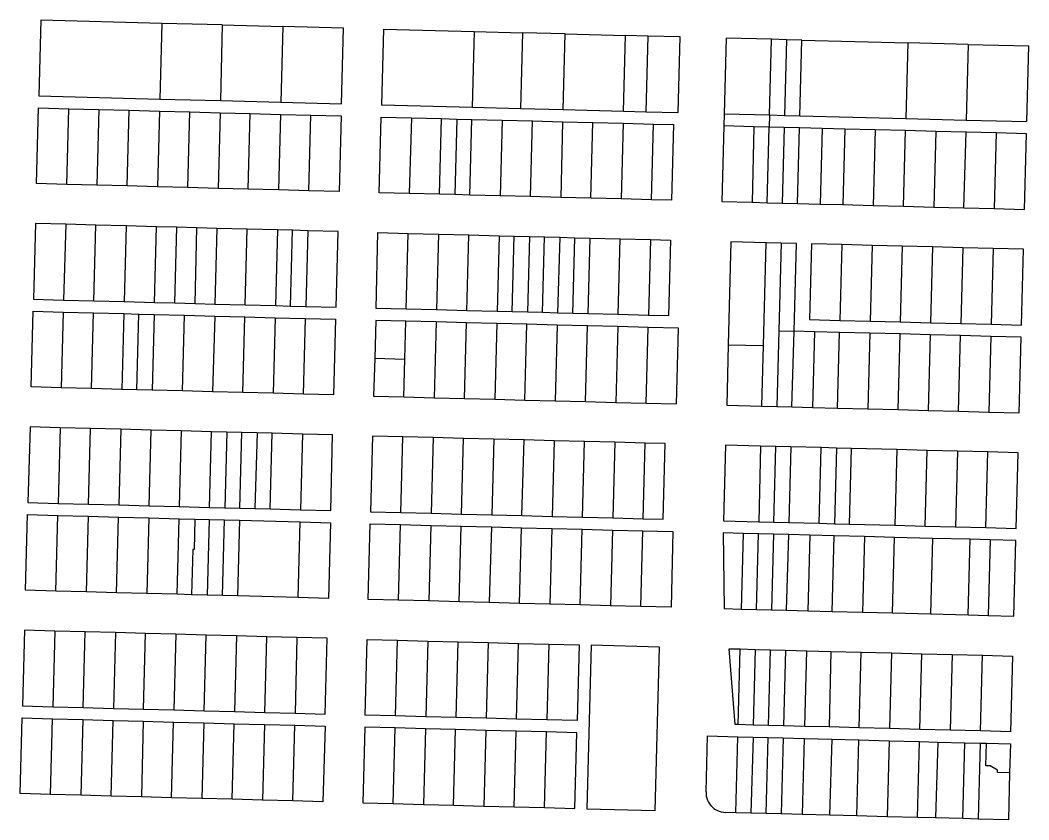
# Model space of a CAD drawing. Header units: inches. Extents: x 486468 to 494399, y 5455955 to 5460553.
# Drawn here: x 488520 to 489027, y 5456076 to 5456479 of the extents above; entities that cross this region are included whole.
import ezdxf

# ---------------------------------------------------------------- set-up
doc = ezdxf.new("R2010")
doc.units = ezdxf.units.IN
doc.header["$MEASUREMENT"] = 0
doc.layers.add('ParcelLines', color=10, linetype='Continuous')

msp = doc.modelspace()

# ---------------------------------------------------------------- linework, layer by layer
at = {"layer": 'ParcelLines', "color": 1}
for p, q in [((488530.284, 5456478.779), (488529.285, 5456440.729)), ((488591.184, 5456477.161), (488530.284, 5456478.779)), ((488591.184, 5456477.161), (488590.184, 5456439.111)), ((488621.634, 5456476.351), (488620.634, 5456438.301)), ((488621.634, 5456476.351), (488652.084, 5456475.541)), ((488652.084, 5456475.541), (488651.084, 5456437.491)), ((488682.534, 5456474.731), (488652.084, 5456475.541)), ((488681.534, 5456436.682), (488682.534, 5456474.731)), ((488702.684, 5456474.233), (488701.634, 5456436.133)), ((488702.684, 5456474.233), (488748.334, 5456473.033)), ((488748.334, 5456473.033), (488747.334, 5456434.953)), ((488748.334, 5456473.033), (488772.684, 5456472.403)), ((488772.684, 5456472.403), (488771.684, 5456434.323)), ((488794.033, 5456471.843), (488772.684, 5456472.403)), ((488793.034, 5456433.774), (488794.033, 5456471.843)), ((488794.033, 5456471.843), (488824.483, 5456471.045)), ((488835.733, 5456470.755), (488824.483, 5456471.045)), ((488835.733, 5456470.755), (488834.734, 5456432.695)), ((488851.915, 5456470.329), (488835.733, 5456470.755)), ((488850.865, 5456432.281), (488851.915, 5456470.329)), ((488875.033, 5456469.735), (488874.013, 5456431.685)), ((488897.883, 5456469.145), (488875.033, 5456469.735)), ((488905.483, 5456468.945), (488897.883, 5456469.145)), ((488913.133, 5456468.745), (488905.483, 5456468.945)), ((488912.083, 5456430.696), (488913.133, 5456468.745)), ((488913.133, 5456468.745), (488966.433, 5456467.367)), ((488966.433, 5456467.367), (488965.383, 5456429.317)), ((488996.883, 5456466.577), (488966.433, 5456467.367)), ((488996.883, 5456466.577), (489027.332, 5456465.788)), ((489026.333, 5456427.737), (489027.332, 5456465.788)), ((488529.285, 5456440.729), (488590.184, 5456439.111)), ((488620.634, 5456438.301), (488651.084, 5456437.491)), ((488528.136, 5456396.579), (488529.135, 5456434.629)), ((488529.135, 5456434.629), (488544.335, 5456434.229)), ((488543.336, 5456396.179), (488544.335, 5456434.229)), ((488544.335, 5456434.229), (488559.585, 5456433.82)), ((488559.585, 5456433.82), (488558.586, 5456395.77)), ((488559.585, 5456433.82), (488574.785, 5456433.42)), ((488573.786, 5456395.37), (488574.785, 5456433.42)), ((488574.785, 5456433.42), (488590.035, 5456433.011)), ((488590.035, 5456433.011), (488589.036, 5456394.961)), ((488590.035, 5456433.011), (488605.234, 5456432.611)), ((488651.084, 5456437.491), (488681.534, 5456436.682)), ((488701.634, 5456436.133), (488747.334, 5456434.953)), ((488747.334, 5456434.953), (488771.684, 5456434.323)), ((488771.684, 5456434.323), (488793.034, 5456433.774)), ((488793.034, 5456433.774), (488823.484, 5456432.985)), ((488823.484, 5456432.985), (488834.734, 5456432.695)), ((488834.734, 5456432.695), (488850.865, 5456432.281)), ((488604.236, 5456394.551), (488605.234, 5456432.611)), ((488605.234, 5456432.611), (488620.484, 5456432.201)), ((488620.484, 5456432.201), (488619.486, 5456394.151)), ((488620.484, 5456432.201), (488635.684, 5456431.801)), ((488634.686, 5456393.741), (488635.684, 5456431.801)), ((488635.684, 5456431.801), (488650.934, 5456431.391)), ((488650.934, 5456431.391), (488649.886, 5456393.341)), ((488650.934, 5456431.391), (488666.134, 5456430.981)), ((488665.136, 5456392.931), (488666.134, 5456430.981)), ((488666.134, 5456430.981), (488681.334, 5456430.582)), ((488681.334, 5456430.582), (488680.336, 5456392.532)), ((488700.485, 5456391.982), (488701.484, 5456430.033)), ((488701.484, 5456430.033), (488716.734, 5456429.633)), ((488716.734, 5456429.633), (488715.685, 5456391.593)), ((488716.734, 5456429.633), (488731.934, 5456429.243)), ((488730.935, 5456391.193), (488731.934, 5456429.243)), ((488731.934, 5456429.243), (488739.534, 5456429.053)), ((488739.534, 5456429.053), (488738.535, 5456391.003)), ((488739.534, 5456429.053), (488747.184, 5456428.853)), ((488746.185, 5456390.803), (488747.184, 5456428.853)), ((488747.184, 5456428.853), (488762.384, 5456428.463)), ((488762.384, 5456428.463), (488761.385, 5456390.413)), ((488762.384, 5456428.463), (488777.634, 5456428.063)), ((488776.635, 5456390.013), (488777.634, 5456428.063)), ((488777.634, 5456428.063), (488792.834, 5456427.674)), ((488792.834, 5456427.674), (488791.835, 5456389.624)), ((488792.834, 5456427.674), (488808.084, 5456427.284)), ((488874.013, 5456431.685), (488873.853, 5456425.585)), ((488896.883, 5456431.095), (488896.733, 5456424.995)), ((488896.883, 5456431.095), (488904.483, 5456430.895)), ((488904.483, 5456430.895), (488912.083, 5456430.696)), ((488912.083, 5456430.696), (488965.383, 5456429.317)), ((488965.383, 5456429.317), (488995.883, 5456428.527)), ((488995.883, 5456428.527), (489026.333, 5456427.737)), ((488807.085, 5456389.234), (488808.084, 5456427.284)), ((488808.084, 5456427.284), (488823.334, 5456426.885)), ((488823.334, 5456426.885), (488822.285, 5456388.835)), ((488823.334, 5456426.885), (488838.534, 5456426.495)), ((488838.534, 5456426.495), (488848.583, 5456426.235)), ((488848.583, 5456426.235), (488847.585, 5456388.185)), ((488873.853, 5456425.585), (488872.835, 5456387.535)), ((488896.733, 5456424.995), (488889.083, 5456425.195)), ((488895.685, 5456386.945), (488896.733, 5456424.995)), ((488904.333, 5456424.795), (488896.733, 5456424.995)), ((488911.933, 5456424.596), (488904.333, 5456424.795)), ((488923.383, 5456424.306), (488911.933, 5456424.596)), ((488934.783, 5456424.007), (488923.383, 5456424.306)), ((488950.033, 5456423.617), (488934.783, 5456424.007)), ((488950.033, 5456423.617), (488948.984, 5456385.567)), ((488965.233, 5456423.217), (488950.033, 5456423.617)), ((488964.234, 5456385.167), (488965.233, 5456423.217)), ((488980.483, 5456422.827), (488965.233, 5456423.217)), ((488980.483, 5456422.827), (488979.484, 5456384.767)), ((488995.733, 5456422.427), (488980.483, 5456422.827)), ((488994.684, 5456384.377), (488995.733, 5456422.427)), ((489010.933, 5456422.037), (488995.733, 5456422.427)), ((489010.933, 5456422.037), (489009.934, 5456383.987)), ((489026.183, 5456421.637), (489010.933, 5456422.037)), ((489025.184, 5456383.587), (489026.183, 5456421.637)), ((488543.336, 5456396.179), (488528.136, 5456396.579)), ((488558.586, 5456395.77), (488543.336, 5456396.179)), ((488573.786, 5456395.37), (488558.586, 5456395.77)), ((488589.036, 5456394.961), (488573.786, 5456395.37)), ((488604.236, 5456394.551), (488589.036, 5456394.961)), ((488619.486, 5456394.151), (488604.236, 5456394.551)), ((488634.686, 5456393.741), (488619.486, 5456394.151)), ((488649.886, 5456393.341), (488634.686, 5456393.741)), ((488665.136, 5456392.931), (488649.886, 5456393.341)), ((488680.336, 5456392.532), (488665.136, 5456392.931)), ((488715.685, 5456391.593), (488700.485, 5456391.982)), ((488730.935, 5456391.193), (488715.685, 5456391.593)), ((488738.535, 5456391.003), (488730.935, 5456391.193)), ((488746.185, 5456390.803), (488738.535, 5456391.003)), ((488761.385, 5456390.413), (488746.185, 5456390.803)), ((488776.635, 5456390.013), (488761.385, 5456390.413)), ((488791.835, 5456389.624), (488776.635, 5456390.013)), ((488807.085, 5456389.234), (488791.835, 5456389.624)), ((488822.285, 5456388.835), (488807.085, 5456389.234)), ((488837.535, 5456388.445), (488822.285, 5456388.835)), ((488847.585, 5456388.185), (488837.535, 5456388.445)), ((488872.835, 5456387.535), (488888.085, 5456387.135)), ((488888.085, 5456387.135), (488895.685, 5456386.945)), ((488895.685, 5456386.945), (488903.335, 5456386.746)), ((488903.335, 5456386.746), (488910.935, 5456386.546)), ((488910.935, 5456386.546), (488922.384, 5456386.256)), ((488922.384, 5456386.256), (488933.784, 5456385.956)), ((488933.784, 5456385.956), (488948.984, 5456385.567)), ((488948.984, 5456385.567), (488964.234, 5456385.167)), ((488964.234, 5456385.167), (488979.484, 5456384.767)), ((488979.484, 5456384.767), (488994.684, 5456384.377)), ((488994.684, 5456384.377), (489009.934, 5456383.987)), ((489009.934, 5456383.987), (489025.184, 5456383.587)), ((488527.586, 5456376.479), (488526.586, 5456338.379)), ((488542.836, 5456376.069), (488527.586, 5456376.479)), ((488542.836, 5456376.069), (488541.786, 5456337.98)), ((488558.036, 5456375.67), (488542.836, 5456376.069)), ((488557.036, 5456337.57), (488558.036, 5456375.67)), ((488573.286, 5456375.26), (488558.036, 5456375.67)), ((488573.286, 5456375.26), (488572.236, 5456337.17)), ((488588.486, 5456374.861), (488573.286, 5456375.26)), ((488587.486, 5456336.76), (488588.486, 5456374.861)), ((488598.536, 5456374.591), (488588.486, 5456374.861)), ((488598.536, 5456374.591), (488597.536, 5456336.491)), ((488608.886, 5456374.311), (488598.536, 5456374.591)), ((488607.886, 5456336.221), (488608.886, 5456374.311)), ((488618.936, 5456374.041), (488608.886, 5456374.311)), ((488618.936, 5456374.041), (488617.936, 5456335.951)), ((488634.136, 5456373.641), (488618.936, 5456374.041)), ((488633.136, 5456335.551), (488634.136, 5456373.641)), ((488649.386, 5456373.241), (488634.136, 5456373.641)), ((488649.386, 5456373.241), (488648.386, 5456335.141)), ((488656.986, 5456373.041), (488649.386, 5456373.241)), ((488655.986, 5456334.941), (488656.986, 5456373.041)), ((488664.586, 5456372.841), (488656.986, 5456373.041)), ((488664.586, 5456372.841), (488663.586, 5456334.742)), ((488679.836, 5456372.432), (488664.586, 5456372.841)), ((488678.836, 5456334.332), (488679.836, 5456372.432)), ((488698.936, 5456333.782), (488699.936, 5456371.882)), ((488699.936, 5456371.882), (488715.186, 5456371.493)), ((488714.186, 5456333.393), (488715.186, 5456371.493)), ((488715.186, 5456371.493), (488730.385, 5456371.103)), ((488730.385, 5456371.103), (488729.386, 5456333.003)), ((488730.385, 5456371.103), (488745.635, 5456370.703)), ((488744.636, 5456332.603), (488745.635, 5456370.703)), ((488745.635, 5456370.703), (488760.835, 5456370.313)), ((488760.835, 5456370.313), (488759.836, 5456332.213)), ((488760.835, 5456370.313), (488768.485, 5456370.113)), ((488767.436, 5456332.013), (488768.485, 5456370.113)), ((488768.485, 5456370.113), (488776.085, 5456369.913)), ((488776.085, 5456369.913), (488775.086, 5456331.814)), ((488776.085, 5456369.913), (488783.685, 5456369.724)), ((488782.686, 5456331.614), (488783.685, 5456369.724)), ((488783.685, 5456369.724), (488791.335, 5456369.524)), ((488791.335, 5456369.524), (488790.285, 5456331.424)), ((488791.335, 5456369.524), (488798.935, 5456369.324)), ((488797.935, 5456331.224), (488798.935, 5456369.324)), ((488798.935, 5456369.324), (488806.535, 5456369.124)), ((488806.535, 5456369.124), (488821.785, 5456368.734)), ((488820.735, 5456330.634), (488821.785, 5456368.734)), ((488821.785, 5456368.734), (488836.985, 5456368.345)), ((488836.985, 5456368.345), (488847.035, 5456368.085)), ((488847.035, 5456368.085), (488846.035, 5456329.985)), ((488877.485, 5456367.285), (488876.135, 5456315.485)), ((488895.185, 5456366.825), (488877.485, 5456367.285)), ((488893.795, 5456315.036), (488895.185, 5456366.825)), ((488902.785, 5456366.636), (488895.185, 5456366.825)), ((488902.785, 5456366.636), (488901.605, 5456322.456)), ((488910.385, 5456366.436), (488902.785, 5456366.636)), ((488909.235, 5456322.286), (488910.385, 5456366.436)), ((488917.985, 5456366.236), (488916.985, 5456328.136)), ((488933.235, 5456365.836), (488917.985, 5456366.236)), ((488933.235, 5456365.836), (488932.235, 5456327.746)), ((488948.484, 5456365.447), (488933.235, 5456365.836)), ((488963.684, 5456365.057), (488948.484, 5456365.447)), ((488978.934, 5456364.667), (488963.684, 5456365.057)), ((488994.184, 5456364.277), (488978.934, 5456364.667)), ((489009.384, 5456363.877), (488994.184, 5456364.277)), ((489009.384, 5456363.877), (489008.384, 5456325.787)), ((489024.634, 5456363.487), (489009.384, 5456363.877)), ((489023.634, 5456325.387), (489024.634, 5456363.487)), ((488526.586, 5456338.379), (488541.786, 5456337.98)), ((488541.786, 5456337.98), (488557.036, 5456337.57)), ((488557.036, 5456337.57), (488572.236, 5456337.17)), ((488572.236, 5456337.17), (488587.486, 5456336.76)), ((488587.486, 5456336.76), (488597.536, 5456336.491)), ((488597.536, 5456336.491), (488607.886, 5456336.221)), ((488525.437, 5456294.229), (488526.436, 5456332.329)), ((488526.436, 5456332.329), (488541.636, 5456331.93)), ((488541.636, 5456331.93), (488540.637, 5456293.83)), ((488541.636, 5456331.93), (488556.886, 5456331.52)), ((488555.837, 5456293.43), (488556.886, 5456331.52)), ((488556.886, 5456331.52), (488572.086, 5456331.11)), ((488607.886, 5456336.221), (488617.936, 5456335.951)), ((488617.936, 5456335.951), (488633.136, 5456335.551)), ((488633.136, 5456335.551), (488648.386, 5456335.141)), ((488648.386, 5456335.141), (488655.986, 5456334.941)), ((488655.986, 5456334.941), (488663.586, 5456334.742)), ((488663.586, 5456334.742), (488678.836, 5456334.332)), ((488714.186, 5456333.393), (488698.936, 5456333.782)), ((488729.386, 5456333.003), (488714.186, 5456333.393)), ((488744.636, 5456332.603), (488729.386, 5456333.003)), ((488759.836, 5456332.213), (488744.636, 5456332.603)), ((488767.436, 5456332.013), (488759.836, 5456332.213)), ((488775.086, 5456331.814), (488767.436, 5456332.013)), ((488782.686, 5456331.614), (488775.086, 5456331.814)), ((488790.285, 5456331.424), (488782.686, 5456331.614)), ((488797.935, 5456331.224), (488790.285, 5456331.424)), ((488805.535, 5456331.024), (488797.935, 5456331.224)), ((488572.086, 5456331.11), (488571.087, 5456293.03)), ((488572.086, 5456331.11), (488579.686, 5456330.91)), ((488578.686, 5456292.83), (488579.686, 5456330.91)), ((488579.686, 5456330.91), (488587.336, 5456330.71)), ((488587.336, 5456330.71), (488586.286, 5456292.63)), ((488587.336, 5456330.71), (488602.536, 5456330.311)), ((488601.536, 5456292.231), (488602.536, 5456330.311)), ((488602.536, 5456330.311), (488617.786, 5456329.901)), ((488617.786, 5456329.901), (488616.736, 5456291.831)), ((488617.786, 5456329.901), (488632.986, 5456329.491)), ((488631.986, 5456291.431), (488632.986, 5456329.491)), ((488632.986, 5456329.491), (488648.236, 5456329.081)), ((488648.236, 5456329.081), (488647.186, 5456291.032)), ((488648.236, 5456329.081), (488663.436, 5456328.682)), ((488662.436, 5456290.632), (488663.436, 5456328.682)), ((488663.436, 5456328.682), (488678.636, 5456328.282)), ((488678.636, 5456328.282), (488677.636, 5456290.232)), ((488698.786, 5456327.732), (488698.266, 5456308.682)), ((488713.986, 5456327.342), (488698.786, 5456327.732)), ((488713.486, 5456308.282), (488713.986, 5456327.342)), ((488729.236, 5456326.943), (488713.986, 5456327.342)), ((488729.236, 5456326.943), (488728.236, 5456288.843)), ((488744.436, 5456326.553), (488729.236, 5456326.943)), ((488743.436, 5456288.453), (488744.436, 5456326.553)), ((488759.686, 5456326.153), (488744.436, 5456326.553)), ((488759.686, 5456326.153), (488758.686, 5456288.053)), ((488774.886, 5456325.764), (488759.686, 5456326.153)), ((488820.735, 5456330.634), (488805.535, 5456331.024)), ((488835.985, 5456330.245), (488820.735, 5456330.634)), ((488846.035, 5456329.985), (488835.985, 5456330.245)), ((488916.985, 5456328.136), (488932.235, 5456327.746)), ((488932.235, 5456327.746), (488947.485, 5456327.346)), ((488947.485, 5456327.346), (488962.685, 5456326.957)), ((488962.685, 5456326.957), (488977.935, 5456326.567)), ((488977.935, 5456326.567), (488993.185, 5456326.177)), ((488993.185, 5456326.177), (489008.384, 5456325.787)), ((488773.886, 5456287.664), (488774.886, 5456325.764)), ((488790.136, 5456325.364), (488774.886, 5456325.764)), ((488790.136, 5456325.364), (488789.136, 5456287.264)), ((488805.385, 5456324.964), (488790.136, 5456325.364)), ((488820.585, 5456324.574), (488805.385, 5456324.964)), ((488835.835, 5456324.174), (488820.585, 5456324.574)), ((488834.786, 5456286.084), (488835.835, 5456324.174)), ((488851.035, 5456323.785), (488835.835, 5456324.174)), ((488850.036, 5456285.685), (488851.035, 5456323.785)), ((488901.605, 5456322.456), (488900.585, 5456284.386)), ((488901.605, 5456322.456), (488909.235, 5456322.286)), ((488908.185, 5456284.186), (488909.235, 5456322.286)), ((488919.585, 5456322.016), (488909.235, 5456322.286)), ((488932.035, 5456321.686), (488919.585, 5456322.016)), ((488931.035, 5456283.596), (488932.035, 5456321.686)), ((488947.285, 5456321.286), (488932.035, 5456321.686)), ((488947.285, 5456321.286), (488946.285, 5456283.206)), ((488962.535, 5456320.887), (488947.285, 5456321.286)), ((489008.384, 5456325.787), (489023.634, 5456325.387)), ((488977.735, 5456320.487), (488962.535, 5456320.887)), ((488992.985, 5456320.087), (488977.735, 5456320.487)), ((489008.235, 5456319.687), (488992.985, 5456320.087)), ((489023.434, 5456319.287), (489008.235, 5456319.687)), ((489022.435, 5456281.238), (489023.434, 5456319.287)), ((488876.135, 5456315.485), (488875.335, 5456285.035)), ((488892.985, 5456284.586), (488893.795, 5456315.036)), ((488698.266, 5456308.682), (488697.736, 5456289.632)), ((488698.266, 5456308.682), (488713.486, 5456308.282)), ((488712.986, 5456289.232), (488713.486, 5456308.282)), ((488540.637, 5456293.83), (488525.437, 5456294.229)), ((488555.837, 5456293.43), (488540.637, 5456293.83)), ((488571.087, 5456293.03), (488555.837, 5456293.43)), ((488578.686, 5456292.83), (488571.087, 5456293.03)), ((488586.286, 5456292.63), (488578.686, 5456292.83)), ((488601.536, 5456292.231), (488586.286, 5456292.63)), ((488616.736, 5456291.831), (488601.536, 5456292.231)), ((488631.986, 5456291.431), (488616.736, 5456291.831)), ((488647.186, 5456291.032), (488631.986, 5456291.431)), ((488662.436, 5456290.632), (488647.186, 5456291.032)), ((488677.636, 5456290.232), (488662.436, 5456290.632)), ((488697.736, 5456289.632), (488712.986, 5456289.232)), ((488712.986, 5456289.232), (488728.236, 5456288.843)), ((488728.236, 5456288.843), (488743.436, 5456288.453)), ((488743.436, 5456288.453), (488758.686, 5456288.053)), ((488758.686, 5456288.053), (488773.886, 5456287.664)), ((488773.886, 5456287.664), (488789.136, 5456287.264)), ((488789.136, 5456287.264), (488804.336, 5456286.874)), ((488804.336, 5456286.874), (488819.586, 5456286.474)), ((488819.586, 5456286.474), (488834.786, 5456286.084)), ((488834.786, 5456286.084), (488850.036, 5456285.685)), ((488875.335, 5456285.035), (488892.985, 5456284.586)), ((488892.985, 5456284.586), (488900.585, 5456284.386)), ((488900.585, 5456284.386), (488908.185, 5456284.186)), ((488908.185, 5456284.186), (488918.535, 5456283.916)), ((488918.535, 5456283.916), (488931.035, 5456283.596)), ((488931.035, 5456283.596), (488946.285, 5456283.206)), ((488946.285, 5456283.206), (488961.535, 5456282.816)), ((488961.535, 5456282.816), (488976.735, 5456282.427)), ((488976.735, 5456282.427), (488991.985, 5456282.027)), ((488991.985, 5456282.027), (489007.235, 5456281.627)), ((489007.235, 5456281.627), (489022.435, 5456281.238)), ((488524.887, 5456274.129), (488523.838, 5456236.079)), ((488540.087, 5456273.73), (488524.887, 5456274.129)), ((488540.087, 5456273.73), (488539.088, 5456235.67)), ((488555.337, 5456273.33), (488540.087, 5456273.73)), ((488554.338, 5456235.26), (488555.337, 5456273.33)), ((488570.537, 5456272.93), (488555.337, 5456273.33)), ((488570.537, 5456272.93), (488569.538, 5456234.86)), ((488585.787, 5456272.53), (488570.537, 5456272.93)), ((488584.788, 5456234.45), (488585.787, 5456272.53)), ((488600.987, 5456272.13), (488585.787, 5456272.53)), ((488600.987, 5456272.13), (488599.988, 5456234.05)), ((488616.237, 5456271.731), (488600.987, 5456272.13)), ((488615.238, 5456233.651), (488616.237, 5456271.731)), ((488623.837, 5456271.531), (488616.237, 5456271.731)), ((488623.837, 5456271.531), (488622.838, 5456233.451)), ((488631.437, 5456271.331), (488623.837, 5456271.531)), ((488630.438, 5456233.251), (488631.437, 5456271.331)), ((488639.087, 5456271.131), (488631.437, 5456271.331)), ((488639.087, 5456271.131), (488638.038, 5456233.042)), ((488646.686, 5456270.932), (488639.087, 5456271.131)), ((488645.688, 5456232.842), (488646.686, 5456270.932)), ((488661.886, 5456270.532), (488646.686, 5456270.932)), ((488661.886, 5456270.532), (488660.888, 5456232.442)), ((488677.136, 5456270.132), (488661.886, 5456270.532)), ((488676.138, 5456232.032), (488677.136, 5456270.132)), ((488697.236, 5456269.532), (488696.238, 5456231.482)), ((488712.436, 5456269.142), (488697.236, 5456269.532)), ((488711.438, 5456231.092), (488712.436, 5456269.142)), ((488727.686, 5456268.743), (488712.436, 5456269.142)), ((488727.686, 5456268.743), (488726.688, 5456230.692)), ((488742.886, 5456268.353), (488727.686, 5456268.743)), ((488741.887, 5456230.303), (488742.886, 5456268.353)), ((488758.136, 5456267.963), (488742.886, 5456268.353)), ((488758.136, 5456267.963), (488757.137, 5456229.914)), ((488773.386, 5456267.564), (488758.136, 5456267.963)), ((488772.337, 5456229.514), (488773.386, 5456267.564)), ((488788.586, 5456267.174), (488773.386, 5456267.564)), ((488788.586, 5456267.174), (488787.587, 5456229.124)), ((488803.836, 5456266.784), (488788.586, 5456267.174)), ((488802.787, 5456228.734), (488803.836, 5456266.784)), ((488819.036, 5456266.394), (488803.836, 5456266.784)), ((488834.286, 5456265.994), (488819.036, 5456266.394)), ((488844.336, 5456265.734), (488834.286, 5456265.994)), ((488843.337, 5456227.684), (488844.336, 5456265.734)), ((488874.786, 5456264.935), (488873.787, 5456226.885)), ((488892.436, 5456264.476), (488874.786, 5456264.935)), ((488892.436, 5456264.476), (488891.437, 5456226.436)), ((488900.086, 5456264.286), (488892.436, 5456264.476)), ((488899.087, 5456226.236), (488900.086, 5456264.286)), ((488907.685, 5456264.086), (488900.086, 5456264.286)), ((488907.685, 5456264.086), (488906.687, 5456226.036)), ((488922.885, 5456263.696), (488907.685, 5456264.086)), ((488930.535, 5456263.496), (488922.885, 5456263.696)), ((488938.135, 5456263.296), (488930.535, 5456263.496)), ((488960.985, 5456262.706), (488938.135, 5456263.296)), ((488960.985, 5456262.706), (488959.986, 5456224.656)), ((488976.235, 5456262.317), (488960.985, 5456262.706)), ((488975.236, 5456224.266), (488976.235, 5456262.317)), ((488991.435, 5456261.927), (488976.235, 5456262.317)), ((488991.435, 5456261.927), (488990.436, 5456223.877)), ((489006.685, 5456261.527), (488991.435, 5456261.927)), ((489005.686, 5456223.477), (489006.685, 5456261.527)), ((489021.935, 5456261.138), (489006.685, 5456261.527)), ((489020.885, 5456223.088), (489021.935, 5456261.138)), ((488523.838, 5456236.079), (488539.088, 5456235.67)), ((488539.088, 5456235.67), (488554.338, 5456235.26)), ((488554.338, 5456235.26), (488569.538, 5456234.86)), ((488569.538, 5456234.86), (488584.788, 5456234.45)), ((488522.688, 5456191.93), (488523.688, 5456229.98)), ((488523.688, 5456229.98), (488538.938, 5456229.57)), ((488584.788, 5456234.45), (488599.988, 5456234.05)), ((488599.988, 5456234.05), (488615.238, 5456233.651)), ((488615.238, 5456233.651), (488622.838, 5456233.451)), ((488622.838, 5456233.451), (488630.438, 5456233.251)), ((488630.438, 5456233.251), (488638.038, 5456233.042)), ((488638.038, 5456233.042), (488645.688, 5456232.842)), ((488645.688, 5456232.842), (488660.888, 5456232.442)), ((488660.888, 5456232.442), (488676.138, 5456232.032)), ((488696.238, 5456231.482), (488711.438, 5456231.092)), ((488711.438, 5456231.092), (488726.688, 5456230.692)), ((488726.688, 5456230.692), (488741.887, 5456230.303)), ((488741.887, 5456230.303), (488757.137, 5456229.914)), ((488757.137, 5456229.914), (488772.337, 5456229.514)), ((488537.888, 5456191.53), (488538.938, 5456229.57)), ((488538.938, 5456229.57), (488554.138, 5456229.17)), ((488554.138, 5456229.17), (488553.138, 5456191.12)), ((488554.138, 5456229.17), (488569.388, 5456228.76)), ((488568.388, 5456190.71), (488569.388, 5456228.76)), ((488569.388, 5456228.76), (488584.588, 5456228.36)), ((488584.588, 5456228.36), (488583.588, 5456190.31)), ((488584.588, 5456228.36), (488599.838, 5456227.96)), ((488598.838, 5456189.9), (488599.838, 5456227.96)), ((488599.838, 5456227.96), (488607.738, 5456227.75)), ((488607.738, 5456227.75), (488607.488, 5456212.53)), ((488607.738, 5456227.75), (488615.038, 5456227.551)), ((488615.038, 5456227.551), (488614.038, 5456189.5)), ((488615.038, 5456227.551), (488622.688, 5456227.341)), ((488621.688, 5456189.301), (488622.688, 5456227.341)), ((488622.688, 5456227.341), (488630.288, 5456227.141)), ((488630.288, 5456227.141), (488629.288, 5456189.102)), ((488630.288, 5456227.141), (488660.738, 5456226.332)), ((488659.738, 5456188.292), (488660.738, 5456226.332)), ((488660.738, 5456226.332), (488675.988, 5456225.932)), ((488675.988, 5456225.932), (488674.988, 5456187.882)), ((488695.038, 5456187.332), (488696.038, 5456225.382)), ((488696.038, 5456225.382), (488711.288, 5456224.982)), ((488710.288, 5456186.932), (488711.288, 5456224.982)), ((488711.288, 5456224.982), (488726.488, 5456224.592)), ((488772.337, 5456229.514), (488787.587, 5456229.124)), ((488787.587, 5456229.124), (488802.787, 5456228.734)), ((488802.787, 5456228.734), (488818.037, 5456228.344)), ((488818.037, 5456228.344), (488833.287, 5456227.944)), ((488833.287, 5456227.944), (488843.337, 5456227.684)), ((488873.787, 5456226.885), (488891.437, 5456226.436)), ((488891.437, 5456226.436), (488899.087, 5456226.236)), ((488899.087, 5456226.236), (488906.687, 5456226.036)), ((488906.687, 5456226.036), (488921.937, 5456225.646)), ((488921.937, 5456225.646), (488929.537, 5456225.446)), ((488929.537, 5456225.446), (488937.137, 5456225.246)), ((488937.137, 5456225.246), (488959.986, 5456224.656)), ((488959.986, 5456224.656), (488975.236, 5456224.266)), ((488726.488, 5456224.592), (488725.488, 5456186.542)), ((488726.488, 5456224.592), (488741.738, 5456224.193)), ((488740.738, 5456186.142), (488741.738, 5456224.193)), ((488741.738, 5456224.193), (488756.987, 5456223.804)), ((488756.987, 5456223.804), (488755.938, 5456185.754)), ((488756.987, 5456223.804), (488772.187, 5456223.414)), ((488771.188, 5456185.354), (488772.187, 5456223.414)), ((488772.187, 5456223.414), (488787.437, 5456223.014)), ((488787.437, 5456223.014), (488786.388, 5456184.964)), ((488787.437, 5456223.014), (488802.637, 5456222.624)), ((488801.638, 5456184.574), (488802.637, 5456222.624)), ((488802.637, 5456222.624), (488817.887, 5456222.224)), ((488817.887, 5456222.224), (488816.837, 5456184.184)), ((488817.887, 5456222.224), (488833.087, 5456221.834)), ((488832.087, 5456183.784), (488833.087, 5456221.834)), ((488833.087, 5456221.834), (488848.337, 5456221.434)), ((488848.337, 5456221.434), (488847.337, 5456183.384)), ((488873.587, 5456220.785), (488874.137, 5456182.685)), ((488883.637, 5456220.526), (488873.587, 5456220.785)), ((488891.287, 5456220.326), (488883.637, 5456220.526)), ((488898.887, 5456220.136), (488891.287, 5456220.326)), ((488906.537, 5456219.936), (488898.887, 5456220.136)), ((488917.187, 5456219.656), (488906.537, 5456219.936)), ((488929.387, 5456219.336), (488917.187, 5456219.656)), ((488975.236, 5456224.266), (488990.436, 5456223.877)), ((488990.436, 5456223.877), (489005.686, 5456223.477)), ((489005.686, 5456223.477), (489020.885, 5456223.088)), ((488928.337, 5456181.286), (488929.387, 5456219.336)), ((488944.587, 5456218.946), (488929.387, 5456219.336)), ((488959.837, 5456218.556), (488944.587, 5456218.946)), ((488978.836, 5456218.066), (488959.837, 5456218.556)), ((488997.886, 5456217.577), (488978.836, 5456218.066)), ((488996.887, 5456179.527), (488997.886, 5456217.577)), ((489007.936, 5456217.317), (488997.886, 5456217.577)), ((489020.736, 5456216.988), (489007.936, 5456217.317)), ((489019.736, 5456178.938), (489020.736, 5456216.988)), ((488606.738, 5456212.53), (488606.138, 5456189.71)), ((488607.488, 5456212.53), (488606.738, 5456212.53)), ((488537.888, 5456191.53), (488522.688, 5456191.93)), ((488553.138, 5456191.12), (488537.888, 5456191.53)), ((488568.388, 5456190.71), (488553.138, 5456191.12)), ((488583.588, 5456190.31), (488568.388, 5456190.71)), ((488598.838, 5456189.9), (488583.588, 5456190.31)), ((488606.138, 5456189.71), (488598.838, 5456189.9)), ((488614.038, 5456189.5), (488606.138, 5456189.71)), ((488621.688, 5456189.301), (488614.038, 5456189.5)), ((488629.288, 5456189.102), (488621.688, 5456189.301)), ((488659.738, 5456188.292), (488629.288, 5456189.102)), ((488674.988, 5456187.882), (488659.738, 5456188.292)), ((488710.288, 5456186.932), (488695.038, 5456187.332)), ((488725.488, 5456186.542), (488710.288, 5456186.932)), ((488740.738, 5456186.142), (488725.488, 5456186.542)), ((488755.938, 5456185.754), (488740.738, 5456186.142)), ((488771.188, 5456185.354), (488755.938, 5456185.754)), ((488786.388, 5456184.964), (488771.188, 5456185.354)), ((488801.638, 5456184.574), (488786.388, 5456184.964)), ((488816.837, 5456184.184), (488801.638, 5456184.574)), ((488832.087, 5456183.784), (488816.837, 5456184.184)), ((488847.337, 5456183.384), (488832.087, 5456183.784)), ((488874.137, 5456182.685), (488882.637, 5456182.466)), ((488882.637, 5456182.466), (488890.287, 5456182.266)), ((488890.287, 5456182.266), (488897.887, 5456182.076)), ((488897.887, 5456182.076), (488905.487, 5456181.876)), ((488905.487, 5456181.876), (488916.137, 5456181.606)), ((488916.137, 5456181.606), (488928.337, 5456181.286)), ((488928.337, 5456181.286), (488943.587, 5456180.896)), ((488943.587, 5456180.896), (488958.787, 5456180.506)), ((488958.787, 5456180.506), (488977.837, 5456180.016)), ((488977.837, 5456180.016), (488996.887, 5456179.527)), ((488996.887, 5456179.527), (489006.887, 5456179.268)), ((489006.887, 5456179.268), (489019.736, 5456178.938)), ((488522.138, 5456171.83), (488521.14, 5456133.73)), ((488537.388, 5456171.43), (488522.138, 5456171.83)), ((488537.388, 5456171.43), (488536.34, 5456133.33)), ((488552.588, 5456171.03), (488537.388, 5456171.43)), ((488551.59, 5456132.92), (488552.588, 5456171.03)), ((488567.838, 5456170.62), (488552.588, 5456171.03)), ((488567.838, 5456170.62), (488566.84, 5456132.52)), ((488583.038, 5456170.22), (488567.838, 5456170.62)), ((488582.04, 5456132.12), (488583.038, 5456170.22)), ((488598.288, 5456169.81), (488583.038, 5456170.22)), ((488598.288, 5456169.81), (488597.29, 5456131.71)), ((488613.538, 5456169.4), (488598.288, 5456169.81)), ((488612.49, 5456131.311), (488613.538, 5456169.4)), ((488628.738, 5456169.002), (488613.538, 5456169.4)), ((488628.738, 5456169.002), (488627.74, 5456130.902)), ((488643.988, 5456168.592), (488628.738, 5456169.002)), ((488642.99, 5456130.492), (488643.988, 5456168.592)), ((488659.188, 5456168.192), (488643.988, 5456168.592)), ((488659.188, 5456168.192), (488658.189, 5456130.092)), ((488674.438, 5456167.782), (488659.188, 5456168.192)), ((488673.439, 5456129.682), (488674.438, 5456167.782)), ((488693.489, 5456129.132), (488694.488, 5456167.182)), ((488694.488, 5456167.182), (488709.738, 5456166.792)), ((488708.739, 5456128.732), (488709.738, 5456166.792)), ((488709.738, 5456166.792), (488724.938, 5456166.392)), ((488724.938, 5456166.392), (488723.939, 5456128.332)), ((488724.938, 5456166.392), (488740.188, 5456166.003)), ((488739.189, 5456127.933), (488740.188, 5456166.003)), ((488740.188, 5456166.003), (488755.438, 5456165.614)), ((488755.438, 5456165.614), (488754.389, 5456127.534)), ((488755.438, 5456165.614), (488770.638, 5456165.224)), ((488769.639, 5456127.134), (488770.638, 5456165.224)), ((488770.638, 5456165.224), (488785.888, 5456164.824)), ((488785.888, 5456164.824), (488784.839, 5456126.734)), ((488785.888, 5456164.824), (488801.088, 5456164.434)), ((488801.088, 5456164.434), (488800.089, 5456126.334)), ((488807.188, 5456164.284), (488804.989, 5456081.984)), ((488841.588, 5456163.384), (488807.188, 5456164.284)), ((488839.439, 5456081.084), (488841.588, 5456163.384)), ((488879.639, 5456124.386), (488876.637, 5456162.536)), ((488876.637, 5456162.536), (488882.137, 5456162.396)), ((488882.137, 5456162.396), (488889.737, 5456162.196)), ((488889.737, 5456162.196), (488897.337, 5456161.996)), ((488897.337, 5456161.996), (488904.937, 5456161.796)), ((488904.937, 5456161.796), (488915.637, 5456161.516)), ((488915.637, 5456161.516), (488927.787, 5456161.206)), ((488927.787, 5456161.206), (488943.037, 5456160.806)), ((488943.037, 5456160.806), (488958.287, 5456160.406)), ((488958.287, 5456160.406), (488973.487, 5456160.016)), ((488973.487, 5456160.016), (488988.737, 5456159.616)), ((488988.737, 5456159.616), (489003.987, 5456159.228)), ((489002.988, 5456121.138), (489003.987, 5456159.228)), ((489003.987, 5456159.228), (489019.187, 5456158.838)), ((489019.187, 5456158.838), (489018.188, 5456120.738)), ((488521.14, 5456133.73), (488536.34, 5456133.33)), ((488536.34, 5456133.33), (488551.59, 5456132.92)), ((488551.59, 5456132.92), (488566.84, 5456132.52)), ((488566.84, 5456132.52), (488582.04, 5456132.12)), ((488582.04, 5456132.12), (488597.29, 5456131.71)), ((488597.29, 5456131.71), (488612.49, 5456131.311)), ((488612.49, 5456131.311), (488627.74, 5456130.902)), ((488627.74, 5456130.902), (488642.99, 5456130.492)), ((488642.99, 5456130.492), (488658.189, 5456130.092)), ((488658.189, 5456130.092), (488673.439, 5456129.682)), ((488708.739, 5456128.732), (488693.489, 5456129.132)), ((488723.939, 5456128.332), (488708.739, 5456128.732)), ((488739.189, 5456127.933), (488723.939, 5456128.332)), ((488519.94, 5456089.63), (488520.94, 5456127.68)), ((488520.94, 5456127.68), (488536.19, 5456127.27)), ((488535.19, 5456089.22), (488536.19, 5456127.27)), ((488536.19, 5456127.27), (488551.44, 5456126.86)), ((488551.44, 5456126.86), (488550.39, 5456088.81)), ((488551.44, 5456126.86), (488566.64, 5456126.45)), ((488565.64, 5456088.4), (488566.64, 5456126.45)), ((488566.64, 5456126.45), (488581.89, 5456126.04)), ((488581.89, 5456126.04), (488580.89, 5456087.99)), ((488581.89, 5456126.04), (488597.14, 5456125.63)), ((488596.09, 5456087.581), (488597.14, 5456125.63)), ((488597.14, 5456125.63), (488612.34, 5456125.221)), ((488612.34, 5456125.221), (488611.34, 5456087.172)), ((488612.34, 5456125.221), (488627.59, 5456124.812)), ((488626.59, 5456086.762), (488627.59, 5456124.812)), ((488627.59, 5456124.812), (488642.79, 5456124.402)), ((488642.79, 5456124.402), (488641.79, 5456086.352)), ((488642.79, 5456124.402), (488658.04, 5456123.992)), ((488657.04, 5456085.942), (488658.04, 5456123.992)), ((488658.04, 5456123.992), (488673.289, 5456123.582)), ((488673.289, 5456123.582), (488672.24, 5456085.532)), ((488754.389, 5456127.534), (488739.189, 5456127.933)), ((488769.639, 5456127.134), (488754.389, 5456127.534)), ((488784.839, 5456126.734), (488769.639, 5456127.134)), ((488800.089, 5456126.334), (488784.839, 5456126.734)), ((488881.139, 5456124.346), (488879.639, 5456124.386)), ((488888.739, 5456124.146), (488881.139, 5456124.346)), ((488896.338, 5456123.946), (488888.739, 5456124.146)), ((488903.988, 5456123.746), (488896.338, 5456123.946)), ((488914.638, 5456123.466), (488903.988, 5456123.746)), ((488926.838, 5456123.146), (488914.638, 5456123.466)), ((488693.339, 5456123.032), (488692.29, 5456084.982)), ((488708.539, 5456122.642), (488693.339, 5456123.032)), ((488707.54, 5456084.582), (488708.539, 5456122.642)), ((488723.789, 5456122.253), (488708.539, 5456122.642)), ((488723.789, 5456122.253), (488722.79, 5456084.183)), ((488738.989, 5456121.863), (488723.789, 5456122.253)), ((488737.989, 5456083.784), (488738.989, 5456121.863)), ((488754.239, 5456121.464), (488738.989, 5456121.863)), ((488754.239, 5456121.464), (488753.239, 5456083.384)), ((488769.489, 5456121.074), (488754.239, 5456121.464)), ((488768.439, 5456082.984), (488769.489, 5456121.074)), ((488784.689, 5456120.684), (488769.489, 5456121.074)), ((488783.689, 5456082.584), (488784.689, 5456120.684)), ((488799.939, 5456120.284), (488784.689, 5456120.684)), ((488798.889, 5456082.184), (488799.939, 5456120.284)), ((488864.939, 5456090.486), (488865.739, 5456118.635)), ((488865.739, 5456118.635), (488880.989, 5456118.236)), ((488880.989, 5456118.236), (488888.589, 5456118.036)), ((488942.038, 5456122.746), (488926.838, 5456123.146)), ((488957.288, 5456122.336), (488942.038, 5456122.746)), ((488972.488, 5456121.936), (488957.288, 5456122.336)), ((488987.738, 5456121.536), (488972.488, 5456121.936)), ((489002.988, 5456121.138), (488987.738, 5456121.536)), ((489018.188, 5456120.738), (489002.988, 5456121.138)), ((488888.589, 5456118.036), (488896.189, 5456117.836)), ((488896.189, 5456117.836), (488903.788, 5456117.636)), ((488903.788, 5456117.636), (488914.488, 5456117.356)), ((488914.488, 5456117.356), (488928.188, 5456116.996)), ((488928.188, 5456116.996), (488941.888, 5456116.636)), ((488941.888, 5456116.636), (488957.088, 5456116.236)), ((488957.088, 5456116.236), (488972.338, 5456115.836)), ((488972.338, 5456115.836), (488981.488, 5456115.596)), ((488981.488, 5456115.596), (488980.438, 5456077.386)), ((488981.488, 5456115.596), (488995.188, 5456115.238)), ((488994.188, 5456077.038), (488995.188, 5456115.238)), ((488995.188, 5456115.238), (489002.788, 5456115.038)), ((489002.788, 5456115.038), (489001.788, 5456076.838)), ((489002.788, 5456115.038), (489005.986, 5456114.954)), ((489005.691, 5456103.68), (489005.986, 5456114.954)), ((489005.986, 5456114.954), (489018.038, 5456114.638)), ((489018.038, 5456114.638), (489017.655, 5456100.019)), ((489007.925, 5456103.621), (489005.691, 5456103.68)), ((489011.593, 5456101.398), (489007.925, 5456103.621)), ((489011.561, 5456100.179), (489011.593, 5456101.398)), ((489017.655, 5456100.019), (489011.561, 5456100.179)), ((489017.655, 5456100.019), (489017.038, 5456076.438)), ((488535.19, 5456089.22), (488519.94, 5456089.63)), ((488550.39, 5456088.81), (488535.19, 5456089.22)), ((488565.64, 5456088.4), (488550.39, 5456088.81)), ((488580.89, 5456087.99), (488565.64, 5456088.4)), ((488596.09, 5456087.581), (488580.89, 5456087.99)), ((488611.34, 5456087.172), (488596.09, 5456087.581)), ((488626.59, 5456086.762), (488611.34, 5456087.172)), ((488641.79, 5456086.352), (488626.59, 5456086.762)), ((488657.04, 5456085.942), (488641.79, 5456086.352)), ((488672.24, 5456085.532), (488657.04, 5456085.942)), ((488692.29, 5456084.982), (488707.54, 5456084.582)), ((488707.54, 5456084.582), (488722.79, 5456084.183)), ((488722.79, 5456084.183), (488737.989, 5456083.784)), ((488737.989, 5456083.784), (488753.239, 5456083.384)), ((488753.239, 5456083.384), (488768.439, 5456082.984)), ((488768.439, 5456082.984), (488783.689, 5456082.584)), ((488783.689, 5456082.584), (488798.889, 5456082.184)), ((488804.989, 5456081.984), (488839.439, 5456081.084)), ((488879.939, 5456079.996), (488874.739, 5456080.136)), ((488887.539, 5456079.796), (488879.939, 5456079.996)), ((488895.139, 5456079.596), (488887.539, 5456079.796)), ((488902.739, 5456079.396), (488895.139, 5456079.596)), ((488913.439, 5456079.126), (488902.739, 5456079.396)), ((488927.139, 5456078.766), (488913.439, 5456079.126)), ((488940.838, 5456078.416), (488927.139, 5456078.766)), ((488956.088, 5456078.016), (488940.838, 5456078.416)), ((488971.288, 5456077.626), (488956.088, 5456078.016)), ((488980.438, 5456077.386), (488971.288, 5456077.626)), ((488994.188, 5456077.038), (488980.438, 5456077.386)), ((489001.788, 5456076.838), (488994.188, 5456077.038)), ((489017.038, 5456076.438), (489001.788, 5456076.838))]:
    msp.add_line(p, q, dxfattribs=at)
for points in [[(488621.634, 5456476.351), (488606.434, 5456476.751), (488591.184, 5456477.161)], [(488823.484, 5456432.985), (488824.483, 5456471.035), (488824.483, 5456471.045)], [(488896.883, 5456431.095), (488897.883, 5456469.135), (488897.883, 5456469.145)], [(488905.483, 5456468.945), (488905.483, 5456468.935), (488904.483, 5456430.895)], [(488996.883, 5456466.577), (488995.883, 5456428.537), (488995.883, 5456428.527)], [(488590.184, 5456439.111), (488605.384, 5456438.711), (488620.634, 5456438.301)], [(488874.013, 5456431.685), (488874.033, 5456431.685), (488896.883, 5456431.095)], [(488837.535, 5456388.445), (488838.534, 5456426.485), (488838.534, 5456426.495)], [(488889.083, 5456425.195), (488873.883, 5456425.585), (488873.853, 5456425.585)], [(488889.083, 5456425.195), (488889.083, 5456425.185), (488888.085, 5456387.135)], [(488904.333, 5456424.795), (488904.333, 5456424.785), (488903.335, 5456386.746)], [(488910.935, 5456386.546), (488911.933, 5456424.586), (488911.933, 5456424.596)], [(488923.383, 5456424.306), (488923.383, 5456424.286), (488922.384, 5456386.256)], [(488934.783, 5456424.007), (488934.783, 5456423.987), (488933.784, 5456385.956)], [(488806.535, 5456369.124), (488805.535, 5456331.034), (488805.535, 5456331.024)], [(488836.985, 5456368.345), (488836.985, 5456368.335), (488835.985, 5456330.245)], [(488948.484, 5456365.447), (488948.484, 5456365.437), (488947.485, 5456327.346)], [(488963.684, 5456365.057), (488962.685, 5456326.987), (488962.685, 5456326.957)], [(488978.934, 5456364.667), (488977.935, 5456326.587), (488977.935, 5456326.567)], [(488994.184, 5456364.277), (488993.185, 5456326.187), (488993.185, 5456326.177)], [(488804.336, 5456286.874), (488804.336, 5456286.884), (488805.385, 5456324.934), (488805.385, 5456324.964)], [(488820.585, 5456324.574), (488819.586, 5456286.484), (488819.586, 5456286.474)], [(488919.585, 5456322.016), (488919.585, 5456321.986), (488918.535, 5456283.936), (488918.535, 5456283.916)], [(488961.535, 5456282.816), (488961.535, 5456282.836), (488962.535, 5456320.887)], [(488977.735, 5456320.487), (488976.735, 5456282.437), (488976.735, 5456282.427)], [(488991.985, 5456282.027), (488991.985, 5456282.037), (488992.985, 5456320.087)], [(489008.235, 5456319.687), (489007.235, 5456281.637), (489007.235, 5456281.627)], [(488876.135, 5456315.485), (488893.785, 5456315.036), (488893.795, 5456315.036)], [(488819.036, 5456266.394), (488819.036, 5456266.384), (488818.037, 5456228.344)], [(488833.287, 5456227.944), (488834.286, 5456265.984), (488834.286, 5456265.994)], [(488921.937, 5456225.646), (488922.885, 5456263.686), (488922.885, 5456263.696)], [(488930.535, 5456263.496), (488930.535, 5456263.486), (488929.537, 5456225.446)], [(488937.137, 5456225.246), (488938.135, 5456263.286), (488938.135, 5456263.296)], [(488883.637, 5456220.526), (488882.637, 5456182.486), (488882.637, 5456182.466)], [(488890.287, 5456182.266), (488890.287, 5456182.286), (488891.287, 5456220.326)], [(488898.887, 5456220.136), (488897.887, 5456182.086), (488897.887, 5456182.076)], [(488905.487, 5456181.876), (488905.487, 5456181.886), (488906.537, 5456219.936)], [(488917.187, 5456219.656), (488917.187, 5456219.636), (488916.137, 5456181.606)], [(488944.587, 5456218.946), (488944.587, 5456218.936), (488943.587, 5456180.896)], [(488958.787, 5456180.506), (488959.837, 5456218.536), (488959.837, 5456218.556)], [(488978.836, 5456218.066), (488978.836, 5456218.036), (488977.837, 5456180.016)], [(489007.936, 5456217.317), (489007.936, 5456217.287), (489006.887, 5456179.268)], [(488881.139, 5456124.346), (488882.137, 5456162.386), (488882.137, 5456162.396)], [(488889.737, 5456162.196), (488889.737, 5456162.186), (488888.739, 5456124.146)], [(488896.338, 5456123.946), (488897.337, 5456161.986), (488897.337, 5456161.996)], [(488904.937, 5456161.796), (488904.937, 5456161.786), (488903.988, 5456123.746)], [(488914.638, 5456123.466), (488915.637, 5456161.486), (488915.637, 5456161.516)], [(488927.787, 5456161.206), (488927.787, 5456161.186), (488926.838, 5456123.146)], [(488942.038, 5456122.746), (488943.037, 5456160.786), (488943.037, 5456160.806)], [(488958.287, 5456160.406), (488958.287, 5456160.386), (488957.288, 5456122.336)], [(488972.488, 5456121.936), (488973.487, 5456159.986), (488973.487, 5456160.016)], [(488988.737, 5456159.616), (488988.737, 5456159.586), (488987.738, 5456121.536)], [(488879.939, 5456079.996), (488879.939, 5456080.036), (488880.989, 5456118.236)], [(488888.589, 5456118.036), (488887.539, 5456079.836), (488887.539, 5456079.796)], [(488895.139, 5456079.596), (488895.139, 5456079.636), (488896.189, 5456117.836)], [(488903.788, 5456117.636), (488902.739, 5456079.436), (488902.739, 5456079.396)], [(488913.439, 5456079.126), (488913.439, 5456079.136), (488914.488, 5456117.356)], [(488928.188, 5456116.996), (488928.188, 5456116.986), (488927.139, 5456078.786), (488927.139, 5456078.766)], [(488940.838, 5456078.416), (488940.838, 5456078.436), (488941.888, 5456116.636)], [(488957.088, 5456116.236), (488956.088, 5456078.036), (488956.088, 5456078.016)], [(488971.288, 5456077.626), (488971.288, 5456077.636), (488972.338, 5456115.836)], [(488864.939, 5456090.486), (488864.969, 5456089.436), (488865.099, 5456088.386), (488865.349, 5456087.356), (488865.699, 5456086.366), (488866.149, 5456085.406), (488866.699, 5456084.506), (488867.339, 5456083.676), (488868.069, 5456082.906), (488868.869, 5456082.216), (488869.739, 5456081.626), (488870.669, 5456081.116), (488871.639, 5456080.716), (488872.649, 5456080.416), (488873.689, 5456080.216), (488874.739, 5456080.136)]]:
    msp.add_lwpolyline(points, dxfattribs=at)

doc.saveas('drawing.dxf')
